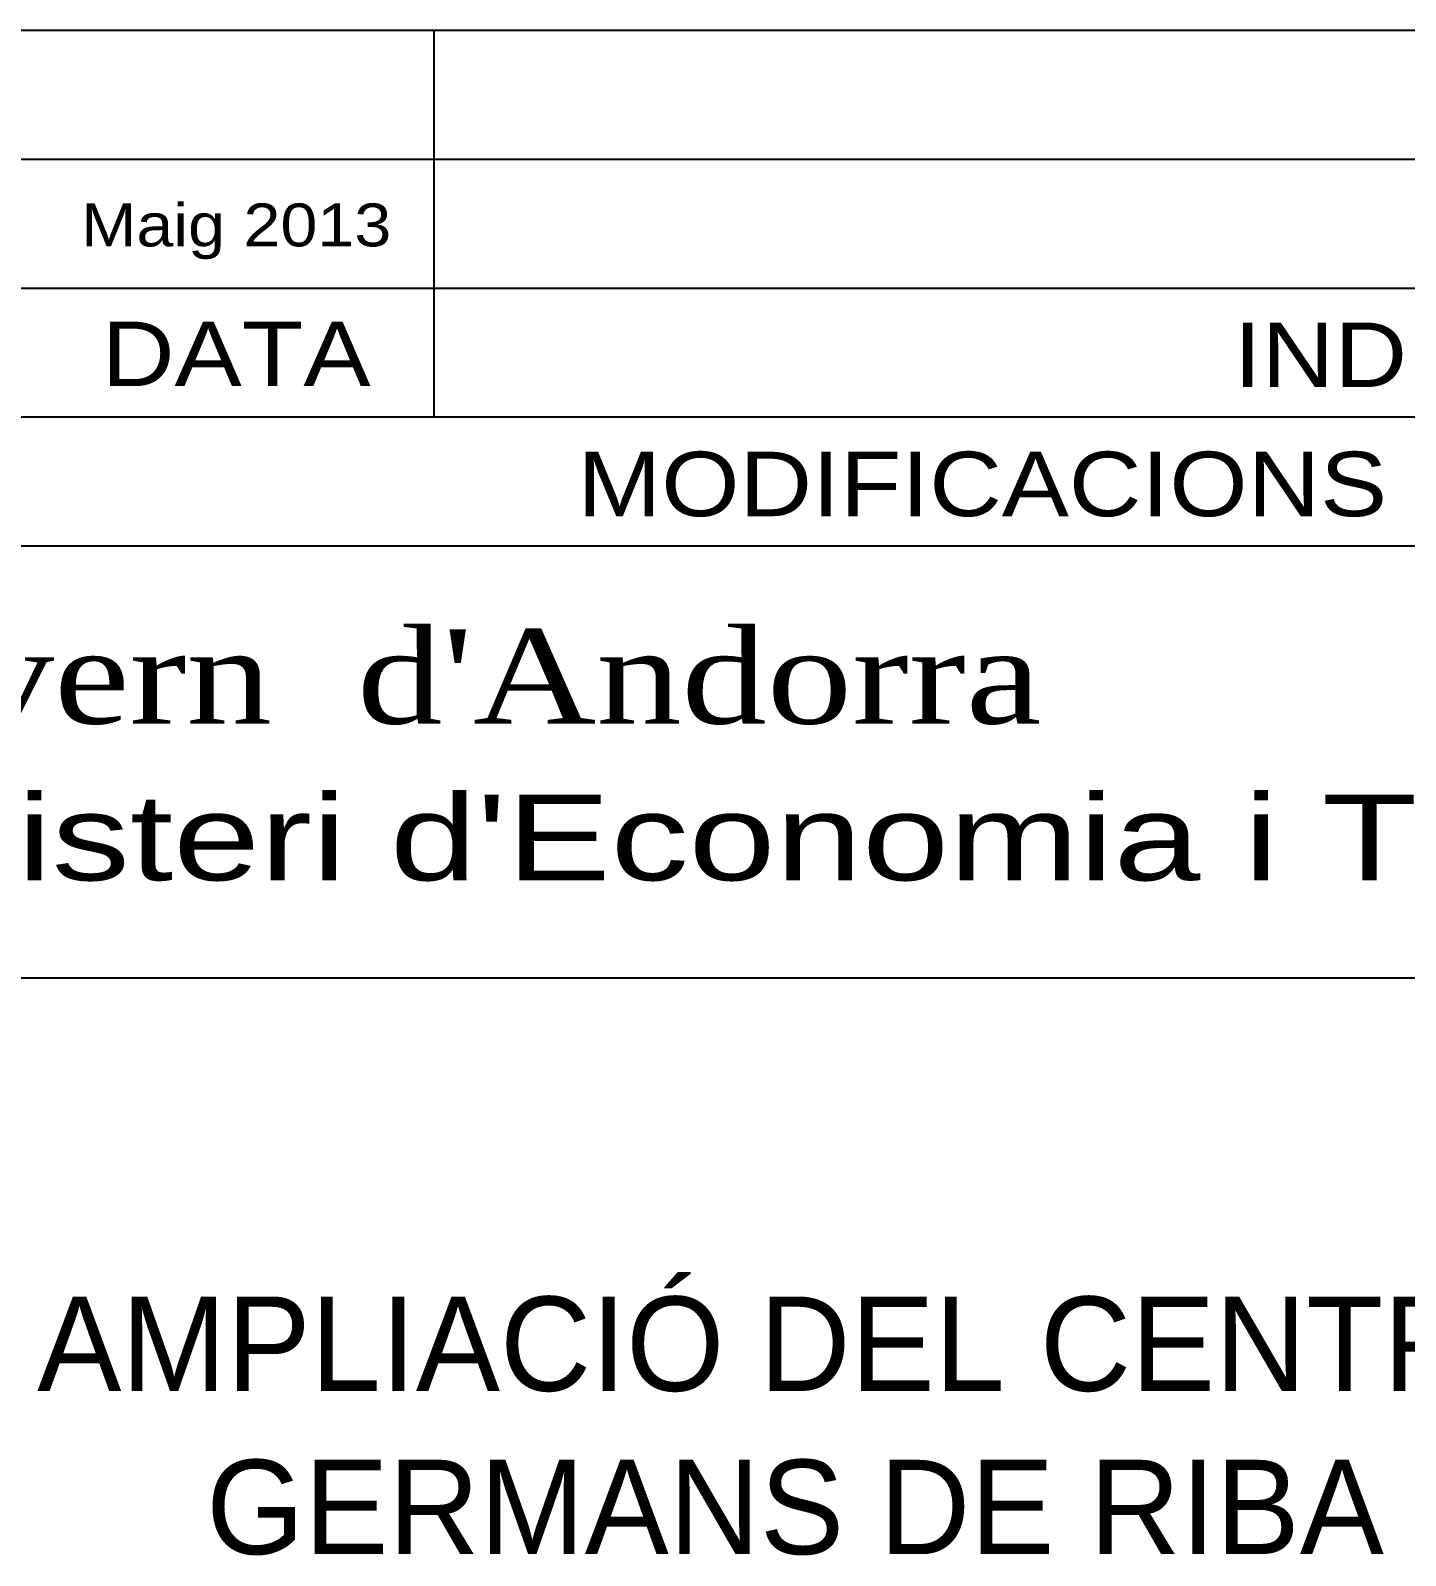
# Model space of a CAD drawing. Extents: x -0.02 to 0.821, y -0.01 to 0.584.
# Drawn here: x 0.6554 to 0.7355, y 0.0933 to 0.1822 of the extents above; entities that cross this region are included whole.
import ezdxf
from ezdxf.enums import TextEntityAlignment as Align

# ---------------------------------------------------------------- set-up
doc = ezdxf.new("R2010")
doc.units = 0
doc.header["$MEASUREMENT"] = 0
doc.linetypes.add('CONTINUA', pattern=[0])
doc.layers.add('Constgral01', color=4, linetype='CONTINUA')
doc.styles.add('ARIALNARROW', font='ARIALN.TTF')
doc.styles.add('EXPLODED0', font='txt', dxfattribs={"height": 0.2})
doc.styles.add('EXPLODED1', font='txt', dxfattribs={"height": 0.2})
doc.styles.add('GARAMOND', font='GARA.TTF')

# ---------------------------------------------------------------- blocks, each defined once
blk = doc.blocks.new('*X1')
at = {"layer": 'Constgral01', "color": 40, "linetype": 'Continuous', "style": 'GARAMOND', "width": 1.360544}
blk.add_text("Govern  d'Andorra", height=0.0055, dxfattribs=at).set_placement((0.639616, 0.141821))
at = {"layer": 'Constgral01', "color": 100, "linetype": 'Continuous', "style": 'EXPLODED0', "width": 1.360544}
blk.add_text("Ministeri d'Economia i Territori", height=0.005, dxfattribs=at).set_placement((0.639929, 0.132689))
blk = doc.blocks.new('*X2')
at = {"layer": 'Constgral01', "color": 40, "linetype": 'Continuous', "style": 'EXPLODED1'}
for s, p in [('AMPLIACIÓ DEL CENTRE ESCOLAR', (0.65576, 0.102933)), ("GERMANS DE RIBA D'ORDINO", (0.665608, 0.093419))]:
    blk.add_text(s, height=0.0055, dxfattribs=at).set_placement(p)

msp = doc.modelspace()

# ---------------------------------------------------------------- linework, layer by layer
at = {"layer": 'Constgral01', "color": 7, "linetype": 'CONTINUA'}
for p, q in [((0.811, 0.182217), (0.611, 0.182217)), ((0.678877, 0.182217), (0.678877, 0.159674)), ((0.811, 0.174703), (0.611, 0.174703)), ((0.811, 0.167188), (0.611, 0.167188)), ((0.811, 0.159674), (0.611, 0.159674)), ((0.811, 0.15216), (0.611, 0.15216)), ((0.811, 0.126988), (0.611, 0.126988))]:
    msp.add_line(p, q, dxfattribs=at)

# ---------------------------------------------------------------- block references
for name in ['*X1', '*X2']:
    msp.add_blockref(name, (0, 0), dxfattribs=at)

# ---------------------------------------------------------------- texts
at = {"layer": 'Constgral01', "color": 61, "linetype": 'CONTINUA', "style": 'ARIALNARROW', "width": 0.955376}
msp.add_text('Maig 2013', height=0.0025, dxfattribs=at).set_placement((0.658313, 0.169635), (0.676397, 0.169635), align=Align.FIT)
at = {"layer": 'Constgral01', "color": 100, "linetype": 'CONTINUA', "style": 'ARIALNARROW'}
for s, height, width, p, p2 in [('DATA', 0.003757, 1.13791, (0.659517, 0.161493), (0.675193, 0.161493)), ('INDICACIONS', 0.00375704, 1.138826, (0.725497, 0.161442), (0.764005, 0.161442)), ('MODIFICACIONS', 0.00375704, 1.142033, (0.687254, 0.153911), (0.734452, 0.153911))]:
    msp.add_text(s, height=height, dxfattribs=dict(at, width=width)).set_placement(p, p2, align=Align.FIT)

doc.saveas('drawing.dxf')
